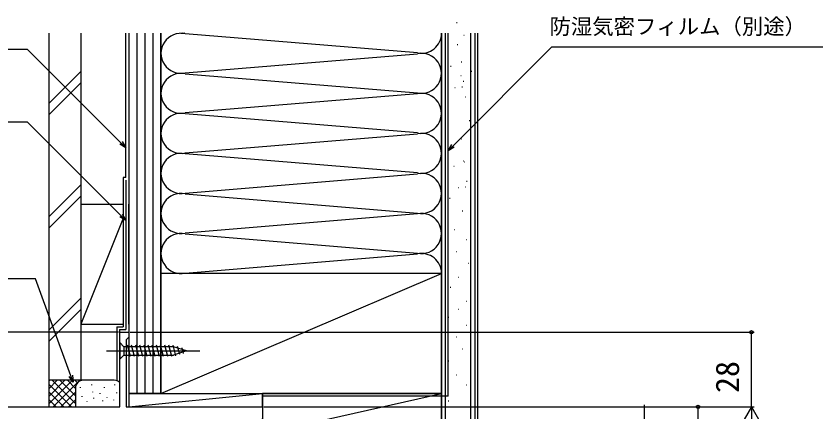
# Model space of a CAD drawing. Units: millimetres, scale not verified. Extents: x -525 to 525, y -783 to 778.
# Drawn here: x -337.2 to -37.8, y 383.8 to 531.8 of the extents above; entities that cross this region are included whole.
import ezdxf
from ezdxf.enums import TextEntityAlignment as Align

# ---------------------------------------------------------------- set-up
doc = ezdxf.new("R2010")
doc.units = ezdxf.units.MM
doc.header["$LTSCALE"] = 4
for name, color, linetype in [('0-2_YKK_11', 7, 'Continuous'), ('0-4_YKK_13', 4, 'Continuous'), ('0-6_YKK_D', 6, 'Continuous'), ('0-8_YSS_K', 3, 'Continuous'), ('0-9_YSS_KE', 3, 'Continuous')]:
    doc.layers.add(name, color=color, linetype=linetype)
doc.styles.add('ＭＳ ゴシック', font='')
doc.styles.get('ＭＳ ゴシック').set_extended_font_data('MS Gothic')

msp = doc.modelspace()

# ---------------------------------------------------------------- linework, layer by layer
at = {"layer": '0-2_YKK_11'}
msp.add_lwpolyline([(-359, 385.3), (-298.4, 385.3), (-298.4, 413.3), (-295, 413.3), (-295, 411.4), (-295.5, 410.9), (-296, 410.4), (-296, 385.3), (-245, 385.3), (-245, 381.058), (-245.12, 380.875), (-245.12, 380.325), (-245, 380.142), (-245, 377.5)], dxfattribs=at)
at = {"layer": '0-4_YKK_13'}
for p, q in [((-298.4, 409.4), (-298.4, 403.2)), ((-298.4, 409.4), (-296.85, 407.85)), ((-278.316, 407.85), (-296.85, 407.85)), ((-296.85, 407.85), (-296.85, 404.75)), ((-294.424, 404.2), (-295.549, 408.4)), ((-292.871, 404.2), (-293.996, 408.4)), ((-291.318, 404.2), (-292.443, 408.4)), ((-289.765, 404.2), (-290.89, 408.4)), ((-288.212, 404.2), (-289.337, 408.4)), ((-286.659, 404.2), (-287.784, 408.4)), ((-285.106, 404.2), (-286.231, 408.4)), ((-283.553, 404.2), (-284.679, 408.4)), ((-282, 404.2), (-283.126, 408.4)), ((-280.447, 404.2), (-281.573, 408.4)), ((-278.894, 404.2), (-280.02, 408.4)), ((-277.411, 404.458), (-278.467, 408.4)), ((-273.4, 406.3), (-278.316, 407.85)), ((-275.979, 404.91), (-276.792, 407.946)), ((-274.547, 405.361), (-275.096, 407.411)), ((-303.4, 406.3), (-268.4, 406.3)), ((-298.4, 403.2), (-296.85, 404.75)), ((-296.85, 404.75), (-278.316, 404.75)), ((-273.4, 406.3), (-278.316, 404.75))]:
    msp.add_line(p, q, dxfattribs=at)
at = {"layer": '0-6_YKK_D'}
for p, q in [((-298.9, 413.3), (-381, 413.3)), ((-294.5, 413.3), (-61, 413.3)), ((-62, 385.3), (-62, 413.3)), ((-244.5, 385.3), (-61, 385.3)), ((-244.5, 385.3), (-81, 385.3)), ((-244.5, 385.3), (-61, 385.3)), ((-102, 357.8), (-102, 386.127)), ((-82, 355.3), (-82, 385.3)), ((-62, 385.3), (-67.25, 376.207)), ((-62, 385.3), (-56.75, 376.207)), ((-62, 385.3), (-62, 367.113))]:
    msp.add_line(p, q, dxfattribs=at)
for points in [[(-296.15, 482.413), (-297.953, 484.216), (-332.978, 519.241), (-444.923, 519.241)], [(-175.501, 481.32), (-173.698, 483.123), (-136.653, 520.168), (-18.171, 520.168)], [(-296.15, 455.211), (-297.953, 457.014), (-332.978, 492.039), (-425.444, 492.039)], [(-297.47, 484.699), (-296.15, 482.413), (-298.436, 483.733)], [(-173.215, 482.64), (-175.501, 481.32), (-174.181, 483.606)], [(-297.47, 457.497), (-296.15, 455.211), (-298.436, 456.531)], [(-315.886, 394.58), (-316.758, 396.976), (-329.979, 433.3), (-417.729, 433.3)], [(-316.116, 397.21), (-315.886, 394.58), (-317.4, 396.743)]]:
    msp.add_lwpolyline(points, dxfattribs=at)
for centre in [(-62, 413.3), (-82, 385.3)]:
    msp.add_circle(centre, 0.637, dxfattribs=at)
at = {"layer": '0-8_YSS_K'}
for p, q in [((-172.397, 529.313), (-172.197, 529.313)), ((-295, 525.3), (-295, 390.3)), ((-292, 525.3), (-292, 390.3)), ((-289, 525.3), (-289, 390.3)), ((-286, 525.3), (-286, 390.3)), ((-283, 525.3), (-283, 435.3)), ((-283, 390.3), (-283, 525.3)), ((-283, 435.3), (-283, 525.3)), ((-187.032, 517.958), (-273.968, 525.142)), ((-178, 435.3), (-178, 525.3)), ((-176.5, 375.3), (-176.5, 525.3)), ((-169.664, 524.593), (-169.464, 524.593)), ((-167, 375.3), (-167, 525.3)), ((-164.5, 525.3), (-164.5, 375.3)), ((-172.148, 521.116), (-171.948, 521.116)), ((-273.968, 510.458), (-187.032, 517.642)), ((-174.646, 512.984), (-174.446, 512.984)), ((-170.644, 514.585), (-170.444, 514.585)), ((-325, 498.938), (-313, 510.938)), ((-273.968, 510.142), (-187.032, 502.958)), ((-170.808, 509.476), (-170.608, 509.476)), ((-166.806, 511.077), (-166.606, 511.077)), ((-325, 494.695), (-313, 506.695)), ((-169.844, 507.382), (-169.644, 507.382)), ((-173.045, 504.981), (-172.845, 504.981)), ((-170.402, 505.281), (-170.202, 505.281)), ((-187.032, 502.642), (-273.968, 495.458)), ((-169.207, 501.473), (-169.007, 501.473)), ((-178, 499.023), (-178, 435.3)), ((-187.032, 487.958), (-273.968, 495.142)), ((-167.606, 492.67), (-167.406, 492.67)), ((-273.968, 480.458), (-187.032, 487.642)), ((-170.666, 485.739), (-170.466, 485.739)), ((-187.032, 472.958), (-273.968, 480.142)), ((-169.92, 477.533), (-169.72, 477.533)), ((-169.417, 477.139), (-169.217, 477.139)), ((-173.418, 475.539), (-173.218, 475.539)), ((-273.968, 465.458), (-187.032, 472.642)), ((-325, 456.511), (-313, 468.511)), ((-171.818, 467.535), (-171.618, 467.535)), ((-169.174, 467.835), (-168.974, 467.835)), ((-168.616, 469.936), (-168.416, 469.936)), ((-325, 452.269), (-313, 464.269)), ((-273.968, 465.142), (-187.032, 457.958)), ((-313, 461.3), (-297, 461.3)), ((-313, 461.3), (-313, 416.3)), ((-295, 416.3), (-295, 461.3)), ((-175.019, 463.534), (-174.819, 463.534)), ((-170.217, 458.732), (-170.017, 458.732)), ((-297, 456.3), (-313, 416.3)), ((-187.032, 457.642), (-273.968, 450.458)), ((-273.968, 450.142), (-187.032, 442.958)), ((-173.277, 451.801), (-173.077, 451.801)), ((-168.801, 448.071), (-168.601, 448.071)), ((-172.531, 443.595), (-172.331, 443.595)), ((-273.968, 435.458), (-187.032, 442.642)), ((-168.055, 439.119), (-167.855, 439.119)), ((-283, 390.3), (-178, 435.3)), ((-171.785, 433.897), (-171.585, 433.897)), ((-174.769, 430.168), (-174.569, 430.168)), ((-313, 426.085), (-325, 414.085)), ((-168.801, 424.946), (-168.601, 424.946)), ((-325, 409.842), (-313, 421.842)), ((-171.785, 421.962), (-171.585, 421.962)), ((-313, 416.3), (-297, 416.3)), ((-175.515, 418.978), (-175.315, 418.978)), ((-168.801, 415.994), (-168.601, 415.994)), ((-172.531, 411.518), (-172.331, 411.518)), ((-170.293, 407.042), (-170.093, 407.042)), ((-175.515, 402.566), (-175.315, 402.566)), ((-325, 395.3), (-325, 385.3)), ((-312, 395.3), (-325, 395.3)), ((-325, 389.271), (-318.971, 395.3)), ((-325, 386.442), (-316.142, 395.3)), ((-325, 394.927), (-324.627, 395.3)), ((-325, 392.099), (-321.799, 395.3)), ((-323.686, 395.3), (-315, 386.614)), ((-323.314, 385.3), (-313.314, 395.3)), ((-320.858, 395.3), (-315, 389.442)), ((-318.029, 395.3), (-315, 392.271)), ((-315.201, 395.3), (-314.219, 394.318)), ((-312.373, 395.3), (-312.352, 395.279)), ((-300.5, 395.3), (-312, 395.3)), ((-172.531, 397.344), (-172.331, 397.344)), ((-325, 393.785), (-316.515, 385.3)), ((-315, 392.3), (-315, 385.3)), ((-313.172, 392.495), (-313.172, 392.695)), ((-308.833, 393.496), (-308.833, 393.696)), ((-304.159, 392.495), (-304.159, 392.695)), ((-300.318, 393.496), (-300.318, 393.696)), ((-295, 392.3), (-295, 388.763)), ((-168.801, 393.614), (-168.601, 393.614)), ((-325, 390.957), (-319.343, 385.3)), ((-320.485, 385.3), (-315, 390.785)), ((-312.505, 389.157), (-312.505, 389.357)), ((-308.499, 390.826), (-308.499, 391.026)), ((-305.706, 390.223), (-305.706, 390.423)), ((-299.486, 390.492), (-299.486, 390.692)), ((-295, 390.3), (-295, 385.3)), ((-295, 390.3), (-245, 390.3)), ((-295, 385.3), (-245, 390.3)), ((-283, 390.3), (-295, 390.3)), ((-245, 385.3), (-245, 390.3)), ((-245, 375.3), (-178, 390.3)), ((-325, 388.128), (-322.172, 385.3)), ((-317.657, 385.3), (-314.982, 387.975)), ((-310.674, 387.301), (-310.674, 387.501)), ((-308.165, 388.489), (-308.165, 388.689)), ((-304.745, 387.516), (-304.745, 387.716)), ((-303.158, 388.823), (-303.158, 389.023)), ((-300.651, 387.82), (-300.651, 388.02)), ((-175.515, 387.63), (-175.315, 387.63)), ((-295, 385.3), (-245, 385.3)), ((-172.531, 385.409), (-172.331, 385.409))]:
    msp.add_line(p, q, dxfattribs=at)
msp.add_lwpolyline([(-245, 375.3), (-178, 375.3), (-178, 390.3), (-245, 390.3)], close=True, dxfattribs=at)
for centre, radius, start, end in [((-275.5, 517.8), 7.5, 78.21649, 281.78353), ((-275.5, 532.8), 7.5, 269.9419, 281.78353), ((-185.5, 525.3), 7.5, 258.21646, 0.00002), ((-185.5, 510.3), 7.5, 258.21646, 101.78354), ((-275.5, 502.8), 7.5, 78.21649, 281.78353), ((-185.5, 495.3), 7.5, 258.21646, 101.78354), ((-275.5, 487.8), 7.5, 78.21648, 281.78353), ((-185.5, 480.3), 7.5, 258.21646, 101.78354), ((-275.5, 472.8), 7.5, 78.21649, 281.78353), ((-185.5, 465.3), 7.5, 258.21646, 101.78354), ((-275.5, 457.8), 7.5, 78.21649, 281.78353), ((-185.5, 450.3), 7.5, 258.21646, 101.78354), ((-275.5, 442.8), 7.5, 78.21649, 281.78353), ((-185.5, 435.3), 7.5, 0, 101.78354), ((-312, 392.3), 3, 90, 180), ((-300.5, 392.3), 3, 45.573, 90)]:
    msp.add_arc(centre, radius, start, end, dxfattribs=at)
at = {"layer": '0-9_YSS_KE'}
for p, q in [((-325, 525.3), (-325, 395.3)), ((-313, 525.3), (-313, 395.3)), ((-296.15, 471.3), (-296.15, 525.3)), ((-178, 525.3), (-178, 375.3)), ((-175.501, 389.3), (-175.501, 525.3)), ((-165.5, 525.3), (-165.5, 375.3)), ((-296.15, 471.3), (-297.15, 471.3)), ((-297.15, 471.3), (-297.15, 415.3)), ((-296.15, 470.3), (-296.15, 414.3)), ((-299.5, 415.3), (-299.5, 395.3)), ((-299.478, 415.3), (-297.128, 415.3)), ((-298.5, 414.3), (-298.5, 395.3)), ((-298.5, 414.3), (-296.15, 414.3)), ((-313, 395.3), (-325, 395.3)), ((-175.501, 389.3), (-245, 389.3))]:
    msp.add_line(p, q, dxfattribs=at)
msp.add_lwpolyline([(-178, 390.3), (-178, 435.3), (-283, 435.3), (-283, 390.3)], close=True, dxfattribs=at)

# ---------------------------------------------------------------- texts
at = {"layer": '0-6_YKK_D', "style": 'ＭＳ ゴシック'}
msp.add_text('防湿気密フィルム（別途）', height=5.865, dxfattribs=at).set_placement((-137.588, 523.175), align=Align.BOTTOM_LEFT)
msp.add_text('28', height=8.798, rotation=90, dxfattribs=at).set_placement((-64, 390.539), align=Align.BOTTOM_LEFT)

doc.saveas('drawing.dxf')
